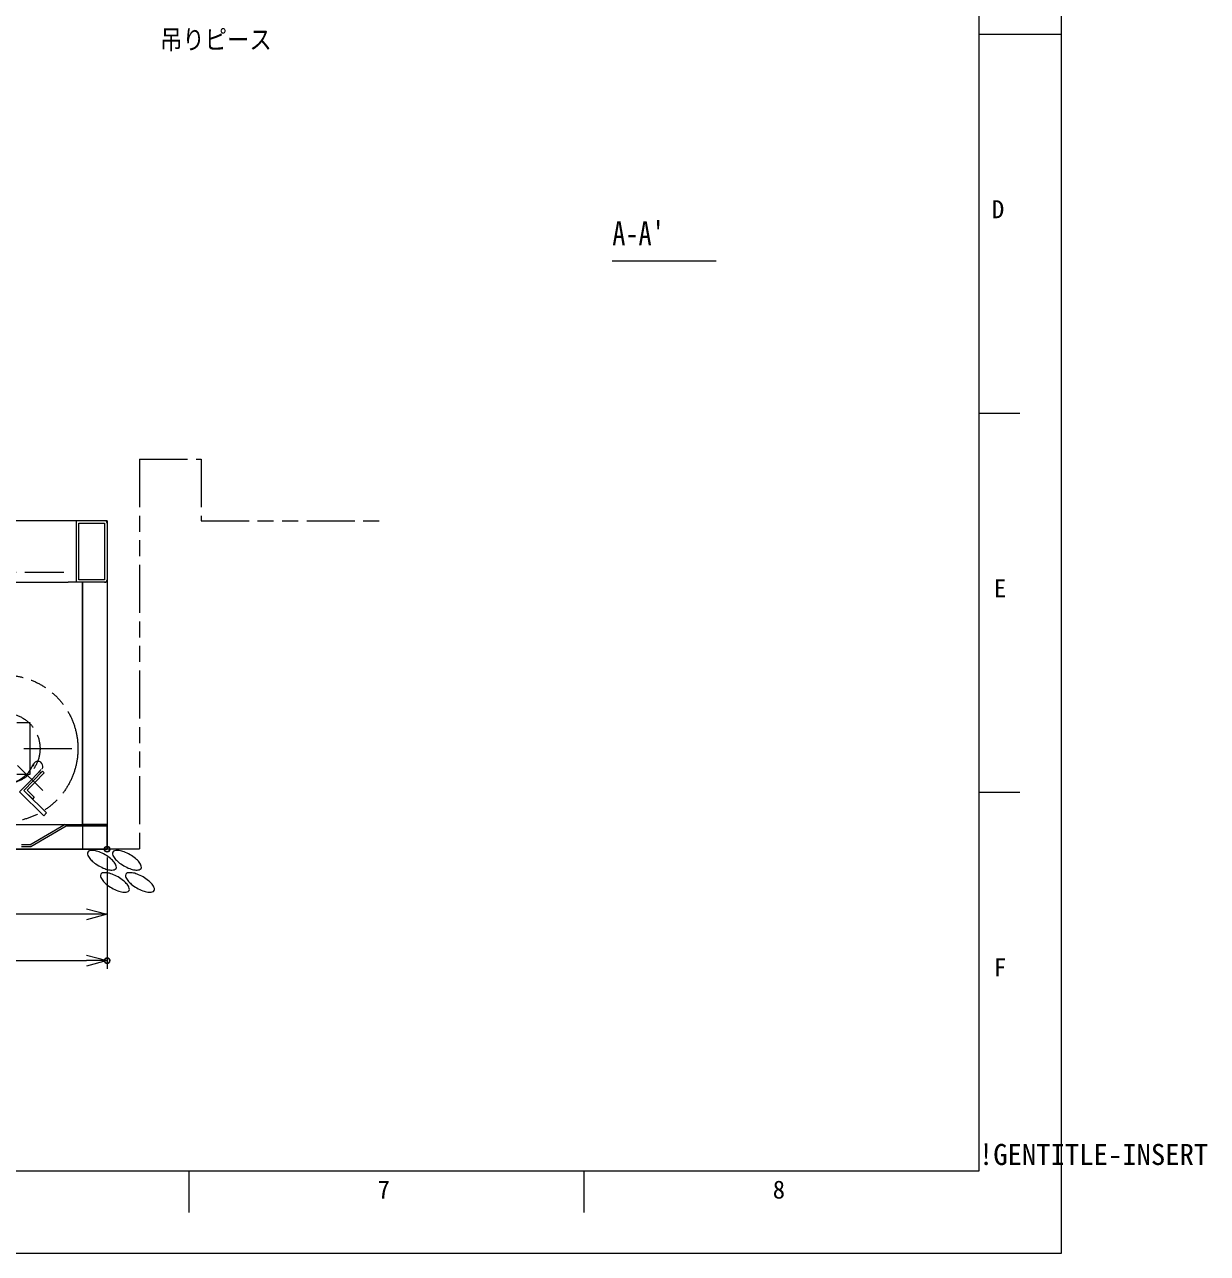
# Model space of a CAD drawing. Units: millimetres, scale not verified. Extents: x -4200 to 13609, y -2970 to 3038.
# Drawn here: x 1675 to 4556, y -2970 to 23 of the extents above; entities that cross this region are included whole.
import ezdxf
from ezdxf.enums import TextEntityAlignment as Align

# ---------------------------------------------------------------- set-up
doc = ezdxf.new("R2010")
doc.units = ezdxf.units.MM
doc.header["$LTSCALE"] = 26
doc.header["$PDMODE"] = 32
doc.header["$PDSIZE"] = 13
for name, pattern in [('USER3', [2.8, 2, -0.8]), ('USER4', [7.4, 4.5, -0.8, 1.3, -0.8]), ('USER5', [9.9, 4.5, -0.8, 1.5, -0.8, 1.5, -0.8])]:
    doc.linetypes.add(name, pattern=pattern)
for name, color, linetype, lineweight in [('0-0_0', 3, 'Continuous', 18), ('0-A_AM_3', 6, 'USER3', 18), ('0-B_AM_5', 7, 'Continuous', 18), ('0-C_AM_7', 4, 'USER4', 18), ('0-D_AM_11', 3, 'USER5', 18), ('0-E_AM_BOR', 7, 'Continuous', 18), ('0-F_AM_0', 3, 'Continuous', 18)]:
    doc.layers.add(name, color=color, linetype=linetype, lineweight=lineweight)
doc.layers.add('1-A__0-9_Defpoints', color=7, linetype='Continuous')
doc.styles.add('ＭＳ ゴシック', font='')
doc.styles.get('ＭＳ ゴシック').set_extended_font_data('MS Gothic')

# ---------------------------------------------------------------- blocks, each defined once
blk = doc.blocks.new('_Open30')
at = {"layer": '0-0_0', "color": 7}
blk.add_line((0, 0), (-25, 0), dxfattribs=at)
blk.add_lwpolyline([(-25, 6.7), (0, 0), (-25, -6.7)], dxfattribs=at)
blk = doc.blocks.new('_D5')
at = {"layer": '0-B_AM_5'}
for p, q in [((46804.4, -50083.3), (46804.4, -56873.7)), ((-80689, -56373.7), (45554.4, -56373.7))]:
    blk.add_line(p, q, dxfattribs=at)
at = {"layer": '1-A__0-9_Defpoints'}
for p in [(46804.4, -49583.3), (46804.4, -56373.7)]:
    blk.add_point(p, dxfattribs=at)
at = {"layer": '0-B_AM_5', "xscale": 50, "yscale": 50}
blk.add_blockref('_Open30', (46804.4, -56373.7), dxfattribs=at)
blk = doc.blocks.new('_D6')
at = {"layer": '0-B_AM_5'}
for p, q in [((46804.4, -50083.3), (46804.4, -54052.3)), ((45554.4, -53552.3), (-40195.6, -53552.3))]:
    blk.add_line(p, q, dxfattribs=at)
at = {"layer": '1-A__0-9_Defpoints'}
blk.add_point((46804.4, -49583.3), dxfattribs=at)
at = {"layer": '0-B_AM_5', "xscale": 50, "yscale": 50}
blk.add_blockref('_Open30', (46804.4, -53552.3), dxfattribs=at)
blk = doc.blocks.new('JIS_A3')
at = {"layer": '0-0_0'}
for p, q in [((10250, 7175), (10250, 250)), ((10250, 250), (625, 250))]:
    blk.add_line(p, q, dxfattribs=at)
at = {"layer": '0-E_AM_BOR', "color": 2}
for p, q in [((10250, 3712.5), (10500, 3712.5)), ((10250, 2558.33), (10375, 2558.33)), ((10250, 1404.17), (10375, 1404.17)), ((7843.75, 250), (7843.75, 125)), ((9046.88, 250), (9046.88, 125))]:
    blk.add_line(p, q, dxfattribs=at)
at = {"layer": '0-E_AM_BOR'}
for p, q in [((10500, 250), (10500, 0)), ((10500, 0), (10250, 0))]:
    blk.add_line(p, q, dxfattribs=at)
at = {"layer": '0-E_AM_BOR', "color": 1}
blk.add_lwpolyline([(0, 7425), (10500, 7425), (10500, 0), (0, 0)], close=True, dxfattribs=at)
at = {"layer": '0-0_0', "color": 7, "style": 'ＭＳ ゴシック'}
blk.add_text('!GENTITLE-INSERT', height=64.15, dxfattribs=at).set_placement((10250, 250), align=Align.BOTTOM_LEFT)
at = {"layer": '0-E_AM_BOR', "style": 'ＭＳ ゴシック'}
for s, p in [('D', (10289.63, 3135.42)), ('E', (10295.52, 1981.25)), ('F', (10295.52, 827.08)), ('7', (8419.06, 150.5)), ('8', (9622.19, 150.5))]:
    blk.add_text(s, height=54.99, dxfattribs=at).set_placement(p, align=Align.BOTTOM_LEFT)

msp = doc.modelspace()

# ---------------------------------------------------------------- linework, layer by layer
at = {"layer": '0-0_0'}
for p, q in [((1876.02, -1191.21), (1876.02, -1329.21)), ((1870.02, -1335.21), (1807.02, -1335.21)), ((1816.02, -1925.21), (1816.02, -1335.21))]:
    msp.add_line(p, q, dxfattribs=at)
msp.add_lwpolyline([(1876.02, -1335.21), (1876.02, -1985.21), (-1653.98, -1985.21)], dxfattribs=at)
for centre, radius, start, end in [((1870.02, -1191.21), 6, 0, 90), ((1870.02, -1329.21), 6, 270, 0), ((1834.8, -1995.88), 6.75, 150, 196.85647), ((1856.58, -1989.28), 29.5, 196.85647, 218.78357), ((1834.8, -1995.88), 6.75, 103.14353, 150), ((1839.98, -2018.03), 29.5, 81.21643, 103.14353), ((1835.55, -2046.65), 58.46, 69.13498, 81.2164), ((1820.01, -2087.43), 102.1, 59.99998, 69.13496), ((1820.01, -2087.43), 102.1, 50.86504, 60.00002), ((1895.8, -1995.88), 6.75, 150.00001, 196.85648), ((1917.58, -1989.28), 29.5, 196.85647, 218.78356), ((1895.8, -1995.88), 6.75, 103.14353, 149.99999), ((1900.98, -2018.03), 29.5, 81.21643, 103.14353), ((1896.56, -2046.65), 58.46, 69.13498, 81.2164), ((1881.01, -2087.43), 102.1, 59.99998, 69.13496), ((1881.01, -2087.43), 102.1, 50.86504, 60.00002), ((1879.15, -1971.14), 58.46, 218.7836, 230.86501), ((1906.69, -1937.29), 102.1, 230.86504, 240.00002), ((1906.69, -1937.29), 102.1, 239.99998, 249.13497), ((1891.15, -1978.07), 58.46, 249.13498, 261.2164), ((1886.73, -2006.68), 29.5, 261.21643, 283.14353), ((1847.55, -2053.58), 58.46, 38.7836, 50.86502), ((1870.13, -2035.44), 29.5, 16.85647, 38.78356), ((1891.9, -2028.84), 6.75, 283.14353, 329.99999), ((1940.15, -1971.14), 58.46, 218.7836, 230.86502), ((1891.9, -2028.84), 6.75, 330.00001, 16.85648), ((1967.69, -1937.29), 102.1, 230.86504, 240.00002), ((1967.69, -1937.29), 102.1, 239.99998, 249.13496), ((1952.15, -1978.07), 58.46, 249.13498, 261.2164), ((1947.73, -2006.68), 29.5, 261.21643, 283.14353), ((1908.55, -2053.58), 58.46, 38.7836, 50.86501), ((1931.13, -2035.44), 29.5, 16.85647, 38.78357), ((1952.9, -2028.84), 6.75, 283.14353, 329.99999), ((1952.9, -2028.84), 6.75, 330.00001, 16.85648), ((1866.49, -2049.85), 6.75, 150, 196.85647), ((1888.27, -2043.25), 29.5, 196.85647, 218.78357), ((1866.49, -2049.85), 6.75, 103.14353, 149.99999), ((1871.67, -2072.01), 29.5, 81.21643, 103.14353), ((1910.84, -2025.11), 58.46, 218.7836, 230.86502), ((1867.24, -2100.62), 58.46, 69.13499, 81.2164), ((1851.7, -2141.4), 102.1, 59.99998, 69.13496), ((1851.7, -2141.4), 102.1, 50.86504, 60.00002), ((1879.24, -2107.55), 58.46, 38.7836, 50.86501), ((1927.49, -2049.85), 6.75, 150.00002, 196.85648), ((1949.27, -2043.25), 29.5, 196.85647, 218.78357), ((1927.49, -2049.85), 6.75, 103.14352, 149.99998), ((1932.67, -2072.01), 29.5, 81.21643, 103.14353), ((1971.84, -2025.11), 58.46, 218.7836, 230.86501), ((1928.25, -2100.62), 58.46, 69.13499, 81.2164), ((1912.7, -2141.4), 102.1, 59.99998, 69.13496), ((1912.7, -2141.4), 102.1, 50.86504, 60.00002), ((1940.24, -2107.55), 58.46, 38.7836, 50.86501), ((1938.38, -1991.26), 102.1, 230.86504, 240.00002), ((1938.38, -1991.26), 102.1, 239.99998, 249.13496), ((1922.84, -2032.04), 58.46, 249.13499, 261.2164), ((1918.42, -2060.66), 29.5, 261.21643, 283.14353), ((1901.82, -2089.41), 29.5, 16.85648, 38.78357), ((1923.59, -2082.81), 6.75, 283.14353, 329.99999), ((1923.59, -2082.81), 6.75, 330, 16.85647), ((1999.38, -1991.26), 102.1, 230.86504, 240.00002), ((1999.38, -1991.26), 102.1, 239.99998, 249.13496), ((1983.84, -2032.04), 58.46, 249.13499, 261.2164), ((1979.42, -2060.66), 29.5, 261.21643, 283.14353), ((1962.82, -2089.41), 29.5, 16.85647, 38.78357), ((1984.59, -2082.81), 6.75, 283.14352, 16.85646)]:
    msp.add_arc(centre, radius, start, end, dxfattribs=at)
at = {"layer": '0-A_AM_3'}
msp.add_circle((1626.02, -1740.21), 86.58, dxfattribs=at)
at = {"layer": '0-B_AM_5'}
msp.add_line((3106.74, -551.97), (3359.46, -551.97), dxfattribs=at)
at = {"layer": '0-C_AM_7'}
for p, q in [((136.02, -1310.21), (1770.34, -1310.21)), ((1480.67, -1740.21), (1807.61, -1740.21)), ((1658.02, -1781.16), (1719.25, -1842.39))]:
    msp.add_line(p, q, dxfattribs=at)
at = {"layer": '0-D_AM_11'}
for p, q in [((1954.77, -1035.21), (1954.77, -1985.21)), ((1954.77, -1035.21), (2104.77, -1035.21)), ((2104.77, -1035.21), (2104.77, -1185.21)), ((2104.77, -1185.21), (2542.68, -1185.21)), ((1687.76, -1974.52), (1773.76, -1924.52)), ((1690.02, -1978.41), (1776.02, -1928.41)), ((1776.02, -1925.21), (1876.02, -1925.21)), ((1776.02, -1928.41), (1876.02, -1928.41)), ((1470.02, -1973.91), (1690.02, -1973.91)), ((1470.02, -1978.41), (1690.02, -1978.41)), ((1954.77, -1985.21), (1876.02, -1985.21))]:
    msp.add_line(p, q, dxfattribs=at)
msp.add_circle((1626.02, -1740.21), 178.93, dxfattribs=at)
at = {"layer": '0-F_AM_0'}
for p, q in [((1876.02, -1185.21), (135.77, -1185.21)), ((1596.02, -1335.21), (1780.74, -1335.21)), ((1807.02, -1335.21), (1780.74, -1335.21)), ((1816.02, -1335.21), (1816.02, -1925.21)), ((1876.02, -1335.21), (1876.02, -1985.21)), ((1692.36, -1815.26), (1715.54, -1791.58)), ((1695.79, -1818.62), (1718.49, -1795.43)), ((1722.78, -1799.63), (1718.49, -1795.43)), ((1656.02, -1802.71), (1688.52, -1802.71)), ((1692.3, -1815.33), (1662.29, -1845.98)), ((1700.01, -1822.88), (1681.4, -1841.9)), ((1700.08, -1822.82), (1722.78, -1799.63)), ((1714.65, -1799.36), (1711.22, -1796)), ((1662.29, -1845.98), (1721.52, -1903.97)), ((1678.26, -1847.62), (1728.59, -1896.9)), ((1698.37, -1858.86), (1694.18, -1863.15)), ((1721.52, -1903.97), (1728.59, -1896.9)), ((136.02, -1925.21), (1816.02, -1925.21)), ((136.02, -1985.21), (1876.02, -1985.21))]:
    msp.add_line(p, q, dxfattribs=at)
for points in [[(1876.02, -1185.21), (1876.02, -1335.21), (1801.02, -1335.21), (1801.02, -1185.21)], [(1688.52, -1802.71), (1688.52, -1677.71), (1656.02, -1677.71)], [(1695.73, -1818.69), (1672.92, -1841.99), (1694.35, -1862.97)], [(1681.4, -1841.9), (1698.55, -1858.69), (1694.35, -1862.97)]]:
    msp.add_lwpolyline(points, dxfattribs=at)
for points in [[(1870.02, -1191.21), (1870.02, -1329.21), (1807.02, -1329.21), (1807.02, -1191.21)], [(1816.02, -1985.21), (1876.02, -1985.21), (1876.02, -1925.21), (1816.02, -1925.21)]]:
    msp.add_lwpolyline(points, close=True, dxfattribs=at)
for centre, radius, start, end in [((1622.22, -1746.13), 81.03, 292.8038, 337.5562), ((1707.57, -1783.4), 11.9, 326.42319, 177.03686)]:
    msp.add_arc(centre, radius, start, end, dxfattribs=at)

# ---------------------------------------------------------------- block references
at = {"layer": '0-B_AM_5', "xscale": 0.04, "yscale": 0.04}
for name in ['_D5', '_D6']:
    msp.add_blockref(name, (3.84, -1.88), dxfattribs=at)
at = {"layer": '0-E_AM_BOR', "xscale": 0.8, "yscale": 0.8}
msp.add_blockref('JIS_A3', (-4200.17, -2970), dxfattribs=at)

# ---------------------------------------------------------------- texts
at = {"layer": '0-B_AM_5', "style": 'ＭＳ ゴシック'}
for s, height, width, p in [('吊りピース', 46.92, 0.85, (2004.95, -50.68)), ("A-A'", 58.65, 0.8, (3106.74, -531.97))]:
    msp.add_text(s, height=height, dxfattribs=dict(at, width=width)).set_placement(p, align=Align.BOTTOM_LEFT)

doc.saveas('drawing.dxf')
